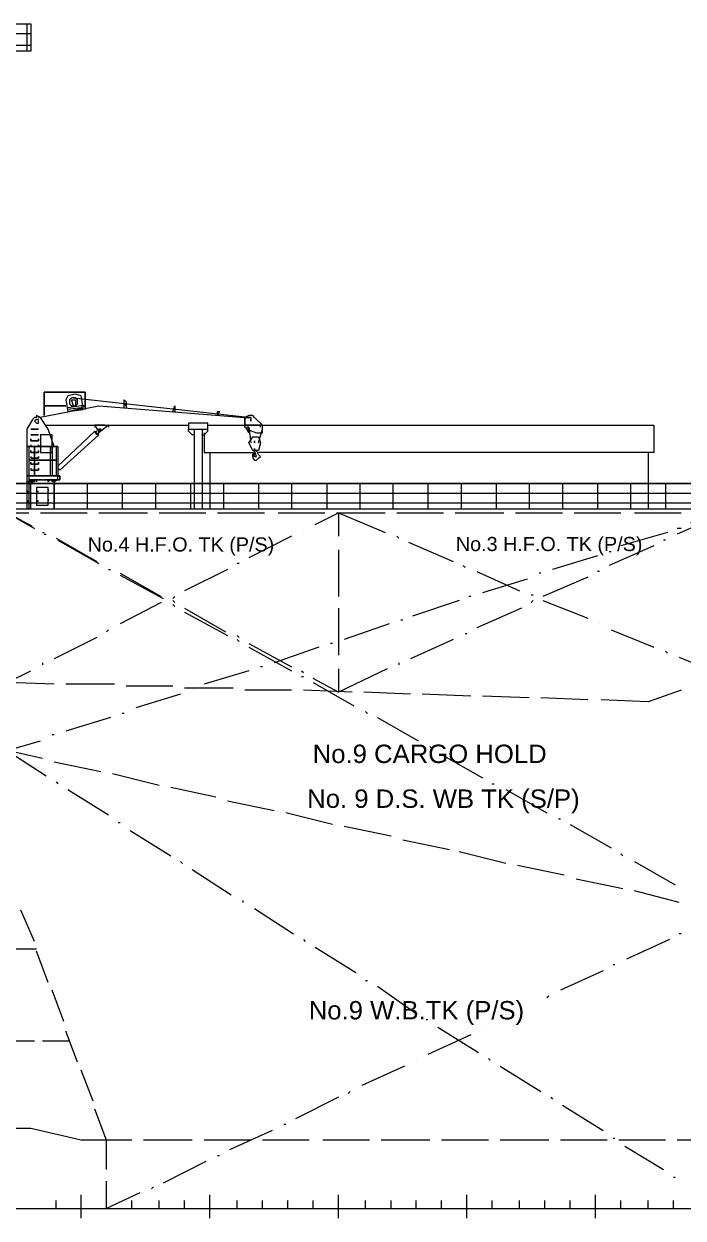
# Model space of a CAD drawing. Header units: millimetres. Extents: x -20 to 292011, y -1154 to 59111.
# Drawn here: x 44715 to 68029, y -259 to 41961 of the extents above; entities that cross this region are included whole.
import ezdxf

# ---------------------------------------------------------------- set-up
doc = ezdxf.new("R2010")
doc.units = ezdxf.units.MM
doc.layers.add('PDF_Geomertry', color=7, linetype='Continuous')
doc.styles.get("Standard").update_dxf_attribs({"font": 'arial.ttf'})

msp = doc.modelspace()

# ---------------------------------------------------------------- linework, layer by layer
at = {"layer": 'PDF_Geomertry', "lineweight": 5}
for p, q in [((54598, 9590), (54667, 9521)), ((55011, 9315), (56458, 8419)), ((56802, 8144), (56871, 8144)), ((57215, 7937), (58593, 6973)), ((58937, 6766), (59006, 6766)), ((59351, 6491), (60797, 5595)), ((60935, 6422), (60935, 6422)), ((60521, 6215), (59006, 5526)), ((58180, 5113), (56664, 4424)), ((58593, 5320), (58593, 5320)), ((61141, 5389), (61210, 5320)), ((55838, 4011), (54323, 3254)), ((56251, 4218), (56182, 4149)), ((53978, 3047), (53909, 3047)), ((53496, 2840), (51981, 2152)), ((50672, 2496), (48950, 2496)), ((52739, 2496), (51086, 2496)), ((54805, 2496), (53152, 2496)), ((56940, 2496), (55287, 2496)), ((59075, 2496), (57353, 2496)), ((61141, 2496), (59488, 2496)), ((51154, 1738), (49639, 981)), ((51637, 1945), (51568, 1945)), ((49295, 843), (49226, 774)), ((51292, -259), (51292, 567)), ((55838, -259), (55838, 567)), ((60384, -259), (60384, 567)), ((49501, 85), (49501, 361)), ((50397, 85), (50397, 361)), ((52256, 85), (52256, 361)), ((53152, 85), (53152, 361)), ((54047, 85), (54047, 361)), ((54943, 85), (54943, 361)), ((56802, 85), (56802, 361)), ((57698, 85), (57698, 361)), ((58593, 85), (58593, 361)), ((59488, 85), (59488, 361))]:
    msp.add_line(p, q, dxfattribs=at)
for points in [[(32145, 40997), (32145, 38104), (32145, 35212), (32145, 41961), (44129, 41961), (44956, 41961), (44956, 40997), (44129, 40997), (32971, 40997), (32971, 35143), (30216, 35143), (30216, 32319)], [(44818, 41961), (44818, 40997)], [(32145, 41617), (44129, 41617), (44956, 41617)], [(32145, 41204), (44129, 41204), (44956, 41204)], [(46264, 28255), (46264, 28255), (46815, 28393), (46746, 28806), (46540, 28875), (46264, 28806), (46195, 28668), (46264, 28255), (46815, 28324), (46746, 28393), (46264, 28324)], [(46471, 28737), (52739, 28049), (52739, 27980)], [(3286, 14893), (1289, 14342), (1289, 24811), (261017, 24811), (267353, 25018), (271417, 28668)], [(45231, 28049), (47366, 28462), (52532, 28049), (52532, 28049)], [(46746, 28462), (46264, 28393)], [(46471, 28462), (46402, 28668), (46540, 28668), (46540, 28462)], [(48262, 28393), (48262, 28668), (48331, 28600), (48331, 28393)], [(49984, 28255), (50052, 28462), (50052, 28462)], [(49984, 28324), (50052, 28324), (50052, 28393)], [(50052, 28462), (50052, 28255)], [(45782, 27015), (45576, 27635), (45300, 28049), (45162, 28117), (45162, 28049), (45093, 28049), (45025, 27980), (44818, 27635), (44818, 25982), (45369, 25982), (45989, 25982), (44818, 25982), (44818, 24811)], [(52670, 27635), (52670, 27566), (52670, 27498), (52601, 27635), (52945, 27498), (53152, 27498), (53152, 27773), (52876, 28049), (52807, 28117), (52739, 28117), (52670, 28117), (52532, 28049)], [(45231, 27635), (45231, 27635)], [(45507, 27773), (50535, 27773)], [(47366, 27498), (47297, 27429), (47229, 27566), (47366, 27429), (45989, 26189), (45920, 26258)], [(47229, 27566), (45920, 26327)], [(47573, 27773), (47229, 27773), (47711, 27773), (47435, 27566), (47366, 27498), (47366, 27566), (47229, 27773), (47229, 27704)], [(47297, 27566), (47229, 27498)], [(47711, 27773), (47711, 27704)], [(51017, 27429), (51086, 27429), (51223, 27566), (51223, 27842), (50535, 27842), (50535, 27635), (51223, 27635)], [(50741, 27429), (50672, 27429), (50535, 27566), (50535, 27635)], [(50741, 27635), (50741, 24811)], [(51017, 27635), (51017, 24811)], [(51086, 27498), (51086, 26809), (52807, 26809)], [(51223, 27773), (52532, 27773)], [(53083, 27704), (53083, 27773), (52532, 27773), (53083, 27773), (66996, 27773), (66996, 26809), (53014, 26809)], [(52532, 27704), (52601, 27635)], [(52670, 27704), (52739, 27153)], [(53014, 27153), (53152, 27635)], [(44956, 27222), (44956, 27291)], [(44956, 27084), (44956, 27015), (44956, 27015)], [(45231, 27429), (45231, 27429)], [(45231, 27222), (45231, 27291)], [(45231, 27084), (45231, 27015)], [(44887, 27015), (44887, 25982), (44887, 24811)], [(44956, 26878), (44956, 26878)], [(44956, 26671), (44956, 26602), (44956, 26602)], [(45231, 26878), (45231, 26878)], [(45231, 26671), (45231, 26602)], [(45644, 27015), (45644, 25982)], [(45713, 27015), (45713, 25982)], [(45851, 27015), (45851, 25982)], [(45920, 27015), (45920, 25982)], [(51292, 26809), (51292, 24811)], [(52807, 26671), (52807, 26740), (52876, 26671), (52945, 26671), (52876, 26878), (52876, 26809), (52876, 26878), (52876, 26878)], [(52807, 26671), (52807, 26671), (52807, 26602), (52876, 26533), (52945, 26533)], [(52945, 26533), (53014, 26602), (53083, 26671), (53014, 26740), (52945, 26878)], [(66789, 26809), (66789, 24811)], [(44956, 26464), (44956, 26396), (44956, 26396)], [(44956, 26258), (44956, 26189), (44956, 26189)], [(45231, 26396), (45231, 26464)], [(45231, 26258), (45231, 26189)], [(45920, 26189), (45920, 26120)], [(44818, 25982), (44818, 25982), (44818, 25845)], [(44818, 25845), (44818, 25845)], [(44887, 25845), (45369, 25845)], [(44956, 24811), (44956, 25776), (45025, 25776), (45025, 25845)], [(45025, 25776), (44956, 25845)], [(45093, 25776), (45025, 25776), (45025, 25845), (45093, 25776), (45093, 25845)], [(45162, 25776), (45162, 25845), (45162, 25845)], [(45369, 25845), (45920, 25845), (45438, 25845), (45989, 25845), (45989, 25982), (45989, 25982)], [(45576, 25776), (45644, 25845), (45576, 25776), (45576, 25845)], [(45713, 25776), (45782, 25845), (45713, 25776), (45713, 25845)], [(45782, 25845), (45782, 25776), (45782, 25707), (45782, 25776), (45782, 24811), (45782, 25707)], [(45920, 25845), (45782, 25776), (45851, 25845), (45782, 25776)], [(103431, 25362), (41443, 25362)], [(45576, 25500), (45576, 25431), (45576, 25431)], [(46953, 25707), (46953, 24811)], [(48193, 25707), (48193, 24811)], [(49364, 25707), (49364, 24811)], [(50603, 25707), (50603, 24811)], [(51774, 25707), (51774, 24811)], [(53014, 25707), (53014, 24811)], [(54185, 25707), (54185, 24811)], [(55425, 25707), (55425, 24811)], [(56596, 25707), (56596, 24811)], [(57766, 25707), (57766, 24811)], [(59006, 25707), (59006, 24811)], [(60177, 25707), (60177, 24811)], [(61417, 25707), (61417, 24811)], [(62588, 25707), (62588, 24811)], [(63759, 25707), (63759, 24811)], [(64998, 25707), (64998, 24811)], [(66169, 25707), (66169, 24811)], [(67409, 25707), (67409, 24811)], [(103431, 25018), (41443, 25018)], [(45576, 25156), (45576, 25087), (45576, 25087)], [(43165, 24674), (44887, 24674)], [(45025, 24192), (44129, 24674), (45093, 24123)], [(45300, 24674), (46953, 24674)], [(47366, 24674), (49088, 24674)], [(49501, 24674), (51154, 24674)], [(51568, 24674), (53221, 24674)], [(53703, 24674), (55356, 24674)], [(55011, 24260), (55838, 24674), (57491, 23985)], [(55769, 24674), (57491, 24674)], [(55838, 24674), (55838, 23847)], [(57904, 24674), (59557, 24674)], [(59970, 24674), (61692, 24674)], [(62106, 24674), (63759, 24674)], [(64172, 24674), (65825, 24674)], [(66307, 24674), (67960, 24674)], [(68304, 24329), (69544, 24674), (67822, 23916)], [(67960, 24123), (67822, 24123)], [(45369, 23985), (45438, 23985)], [(45438, 23916), (45507, 23916)], [(45851, 23778), (47297, 22952)], [(45920, 23709), (47366, 22883)], [(54185, 23847), (52670, 23090)], [(54598, 24054), (54598, 24054)], [(57904, 23847), (57973, 23778)], [(67478, 23985), (65825, 23503)], [(67409, 23709), (67340, 23709)], [(55838, 23365), (55838, 21712)], [(58317, 23641), (59902, 22952)], [(66996, 23503), (65412, 22814)], [(65480, 23296), (65412, 23296)], [(52325, 22883), (52256, 22883)], [(60246, 22814), (60315, 22745)], [(64998, 23158), (63414, 22676)], [(47711, 22745), (47711, 22745)], [(47711, 22676), (47780, 22676)], [(48124, 22539), (49570, 21712)], [(48124, 22470), (49639, 21643)], [(51912, 22676), (50397, 21919)], [(60728, 22607), (62243, 21919)], [(63001, 22539), (62932, 22539)], [(64654, 22401), (63070, 21712)], [(65067, 22607), (64998, 22607)], [(62519, 22332), (60935, 21850)], [(50052, 21712), (49984, 21643)], [(49984, 21574), (50052, 21505)], [(60108, 21574), (58455, 21023)], [(60521, 21712), (60453, 21712)], [(62657, 21781), (62725, 21781)], [(62725, 21574), (62657, 21505)], [(63070, 21574), (64654, 20954)], [(49570, 21505), (48124, 20748)], [(49984, 21437), (50052, 21368)], [(50397, 21299), (51843, 20472)], [(50397, 21161), (51912, 20335)], [(55838, 21299), (55838, 19646)], [(62312, 21299), (60728, 20610)], [(57629, 20748), (56045, 20197)], [(58111, 20886), (58042, 20886)], [(65067, 20748), (65067, 20748)], [(47711, 20541), (47642, 20472)], [(52256, 20335), (52325, 20266)], [(60384, 20403), (60315, 20403)], [(65480, 20541), (66996, 19921)], [(67891, 19577), (69544, 18888), (69544, 20541)], [(47297, 20266), (45782, 19508)], [(52256, 20197), (52325, 20128)], [(52670, 20059), (54185, 19233)], [(52670, 19921), (54185, 19095)], [(55149, 19921), (53565, 19370)], [(55631, 20059), (55562, 20059)], [(59902, 20197), (58386, 19508)], [(67409, 19784), (67478, 19715)], [(45782, 18613), (44129, 18682), (44956, 19095)], [(45369, 19370), (45369, 19301)], [(52670, 19095), (51086, 18613)], [(53152, 19233), (53083, 19233)], [(54529, 19095), (54598, 19026)], [(57560, 19164), (55838, 18337), (54943, 18819)], [(55838, 19164), (55838, 18337)], [(57973, 19370), (57973, 19301)], [(47917, 18613), (46195, 18613)], [(54529, 18888), (54598, 18888)], [(54943, 18682), (56389, 17855)], [(49984, 18544), (48331, 18544)], [(50259, 18268), (48675, 17786)], [(52119, 18475), (50397, 18475)], [(50672, 18406), (50672, 18406)], [(54185, 18406), (52532, 18406)], [(56320, 18337), (54598, 18406)], [(58386, 18268), (56733, 18337)], [(60521, 18199), (58800, 18268)], [(62588, 18131), (60935, 18199)], [(67960, 18406), (66789, 17993), (65136, 18062)], [(64654, 18062), (63001, 18131)], [(47780, 17442), (46195, 16960)], [(48262, 17580), (48193, 17580)], [(56802, 17648), (56871, 17580)], [(57215, 17442), (58662, 16615)], [(45369, 15995), (44129, 16271), (45300, 16615)], [(45782, 16822), (45713, 16822)], [(44129, 16271), (45507, 15376)], [(59075, 16409), (59144, 16340)], [(59488, 16133), (60935, 15307)], [(47435, 15513), (45782, 15858)], [(49501, 15031), (47848, 15444)], [(45851, 15169), (45920, 15100)], [(46264, 14893), (47711, 13998)], [(51499, 14618), (49915, 14962)], [(61279, 15100), (61348, 15100)], [(61761, 14893), (63208, 14067)], [(53565, 14136), (51912, 14480)], [(55631, 13654), (53978, 14067)], [(48055, 13723), (48124, 13723)], [(57698, 13240), (56045, 13585)], [(63621, 13860), (63690, 13860)], [(64034, 13654), (65480, 12827)], [(48468, 13447), (49915, 12552)], [(59764, 12758), (58111, 13103)], [(61761, 12276), (60108, 12689)], [(50259, 12345), (50328, 12276)], [(65825, 12621), (65894, 12552)], [(66307, 12345), (67753, 11519)], [(50672, 12070), (52050, 11174)], [(63827, 11863), (62174, 12207)], [(65894, 11381), (64241, 11725)], [(67891, 10899), (66307, 11312)], [(45093, 9521), (44611, 10623)], [(52463, 10968), (52463, 10899)], [(52876, 10692), (54254, 9797)], [(67960, 9797), (67891, 9797)], [(67547, 9590), (66032, 8901)], [(45162, 9246), (44198, 9246)], [(45576, 8075), (45162, 9177)], [(65205, 8488), (63690, 7799)], [(65618, 8695), (65549, 8695)], [(46127, 6697), (45713, 7799)], [(63276, 7593), (63208, 7524)], [(46609, 5251), (46195, 6353)], [(44129, 6009), (45093, 6009)], [(45369, 6009), (46333, 6009)], [(61555, 5113), (63001, 4218)], [(47160, 3873), (46746, 4975)], [(63345, 4011), (63414, 3942)], [(47642, 1463), (47642, 2496), (47229, 3598)], [(63759, 3736), (65205, 2840)], [(48537, 2496), (46746, 2496), (44956, 2909), (44060, 2909)], [(65549, 2565), (65618, 2565)], [(63276, 2496), (61555, 2496)], [(65343, 2496), (63690, 2496)], [(67409, 2496), (65756, 2496)], [(65963, 2289), (67340, 1463)], [(69544, 2496), (67822, 2496)], [(48813, 636), (47642, 85), (47642, 1050)], [(67685, 1187), (67753, 1187)], [(46746, -259), (46746, 567)], [(64929, -259), (64929, 567)], [(21951, 85), (146547, 85)], [(45851, 85), (45851, 361)], [(47642, 85), (47642, 361)], [(48537, 85), (48537, 361)], [(61279, 85), (61279, 361)], [(62243, 85), (62243, 361)], [(63139, 85), (63139, 361)], [(64034, 85), (64034, 361)], [(65825, 85), (65825, 361)], [(66789, 85), (66789, 361)], [(67685, 85), (67685, 361)]]:
    msp.add_lwpolyline(points, dxfattribs=at)
for points in [[(46884, 28944), (45438, 28944)], [(45438, 28944), (45438, 28117)], [(46609, 28600), (46609, 28668), (46540, 28737), (46402, 28737), (46333, 28668), (46333, 28531), (46402, 28462), (46540, 28462), (46609, 28531), (46609, 28600)], [(46884, 28944), (46884, 28324)], [(46195, 28462), (45438, 28462)], [(46884, 28462), (46746, 28462)], [(48331, 28531), (48262, 28531), (48331, 28462), (48331, 28531)], [(50052, 28324), (50052, 28393), (50052, 28324)], [(45231, 27911), (45231, 27980), (45162, 27980), (45093, 27911), (45162, 27842), (45231, 27842), (45231, 27911)], [(51637, 28255), (51568, 28117), (51568, 28255)], [(52532, 28049), (52532, 27704)], [(52739, 28049), (52532, 28049)], [(52739, 27980), (52739, 27911), (52739, 27980)], [(44956, 27635), (44956, 27635)], [(45162, 27635), (44956, 27635)], [(44956, 27635), (44956, 27635)], [(45231, 27635), (45231, 27635), (45162, 27635)], [(47435, 27635), (47366, 27635), (47366, 27566), (47435, 27566), (47435, 27635)], [(52670, 27704), (52601, 27704), (52601, 27635), (52670, 27635), (52670, 27704)], [(44956, 27429), (44956, 27429)], [(44956, 27429), (44956, 27429)], [(44956, 27429), (45162, 27429), (44956, 27429)], [(44956, 27291), (44956, 27222), (45162, 27222), (44956, 27222)], [(45231, 27429), (45162, 27429)], [(45231, 27291), (45231, 27222), (45162, 27222), (45231, 27222)], [(45231, 27429), (45231, 27429)], [(45231, 27084), (45231, 27015)], [(45300, 27429), (45300, 26809), (45713, 26809), (45713, 27429)], [(53014, 26878), (52807, 26878), (52670, 27153), (52807, 27360), (53014, 27360), (53083, 27153)], [(52876, 27153), (52876, 27222), (52876, 27153)], [(45920, 27015), (44818, 27015)], [(44956, 27015), (45162, 27015), (44956, 27015)], [(44956, 26878), (44956, 26878), (44956, 26809)], [(45162, 26809), (44956, 26809)], [(44956, 26602), (45162, 26602), (44956, 26602)], [(45093, 25982), (45093, 27015)], [(45231, 27015), (45162, 27015)], [(45231, 26878), (45231, 26878), (45231, 26809), (45162, 26809), (45231, 26809)], [(45231, 26602), (45162, 26602)], [(45231, 26671), (45231, 26602)], [(52876, 26740), (52876, 26878), (52807, 26740)], [(52876, 26947), (52876, 26878), (52876, 26947)], [(44887, 26533), (45851, 26533)], [(44956, 26464), (44956, 26396)], [(45162, 26396), (44956, 26396)], [(44956, 26189), (45162, 26189), (44956, 26189)], [(45231, 26464), (45231, 26396), (45162, 26396), (45231, 26396)], [(45231, 26189), (45162, 26189)], [(45231, 26258), (45231, 26189)], [(44887, 25776), (44818, 25776), (44887, 25776)], [(45369, 25845), (44887, 25845), (44956, 25776), (44956, 25845)], [(44956, 25845), (44956, 25845)], [(45162, 25845), (45162, 25776), (45162, 25845)], [(45644, 25845), (45644, 25845)], [(45851, 25845), (45851, 25845)], [(45920, 25982), (45989, 25982), (45989, 25845), (45920, 25845), (45920, 25982)], [(45920, 25845), (45920, 25845)], [(103431, 25707), (41443, 25707)], [(44887, 25431), (44818, 25431), (44887, 25431)], [(45162, 25018), (45162, 24949), (45231, 24949), (45507, 24949), (45576, 24949), (45576, 25018), (45576, 25500), (45576, 25569), (45507, 25569), (45231, 25569), (45162, 25569), (45162, 25500)], [(45162, 25431), (45231, 25431), (45162, 25431)], [(45162, 25431), (45162, 25431)], [(45162, 25431), (45162, 25431)], [(45576, 25431), (45576, 25431)], [(44887, 25087), (44818, 25087), (44887, 25087)], [(45162, 25087), (45162, 25087)], [(45231, 25087), (45162, 25087)], [(45162, 25087), (45162, 25087)], [(45576, 25087), (45576, 25087)]]:
    msp.add_lwpolyline(points, close=True, dxfattribs=at)

# ---------------------------------------------------------------- texts
for s, height, p in [('No.4 H.F.O. TK (P/S)', 500, (46972, 23307)), ('No.3 H.F.O. TK (P/S) ', 500, (59992, 23323)), ('No.9 CARGO HOLD', 650, (54929, 15830)), ('No. 9 D.S. WB TK (S/P)', 650, (54734, 14245)), ('No.9 W.B.TK (P/S)', 650, (54789, 6765))]:
    msp.add_text(s, height=height).set_placement(p)

doc.saveas('drawing.dxf')
